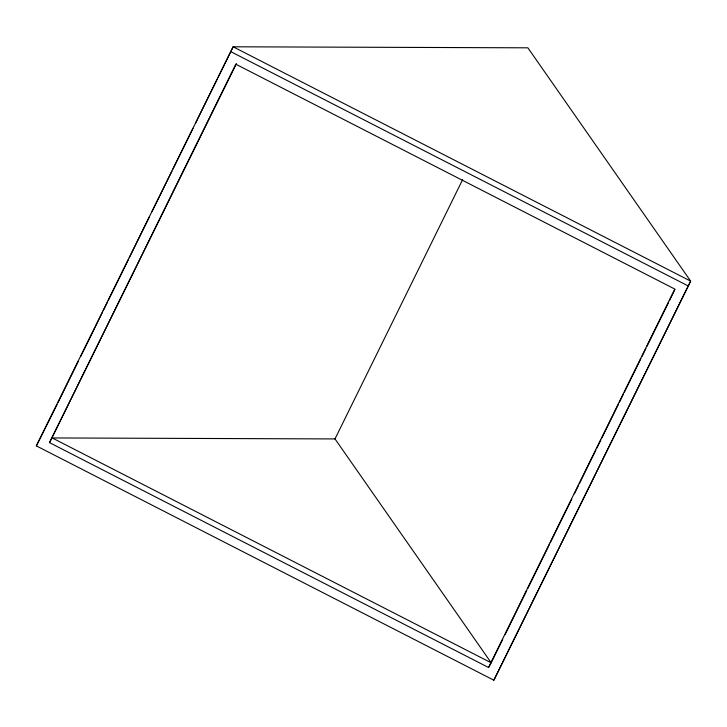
<?xml version="1.0" encoding="UTF-8"?>
<svg xmlns="http://www.w3.org/2000/svg" width="727" height="727" viewBox="0 0 727 727"><rect width="100%" height="100%" fill="white"/><g stroke="black" fill="none" stroke-linecap="round" stroke-linejoin="round"><path stroke-width="1.09" d="M36.35 445.878L233.14 46.792L527.875 47.818L690.65 281.122L493.86 680.208L36.35 445.878L57.079 404.494M58.078 402.449L78.143 361.692M80.652 356.593L102.225 312.774M103.225 310.738L107.242 302.577M108.241 300.542L128.306 259.775M129.306 257.74L149.371 216.982M151.879 211.884L171.945 171.118M172.953 169.082L193.009 128.315M195.518 123.217L217.091 79.397M218.091 77.362L233.14 46.792L690.65 281.122L493.86 680.208M49.527 442.643L235.802 64.203L674.801 289.055L488.535 667.495L49.527 442.643L236.466 63.576M488.535 667.495L491.198 662.797L335.002 438.926L462.69 179.514M502.711 639.396L491.198 662.797L52.199 437.945L335.002 438.926M505.22 634.317L526.748 590.569M527.757 588.534L549.285 544.787M550.284 542.76L571.813 499.013M574.321 493.924L578.328 485.79M579.328 483.755L595.849 450.186M596.858 448.15L600.856 440.008M601.865 437.972L618.386 404.403M619.386 402.367L623.393 394.234M624.393 392.198L640.914 358.62M641.923 356.593L645.921 348.451M646.93 346.415L668.458 302.668M669.458 300.642L674.965 289.446M230.477 51.49L687.978 285.82"/></g></svg>
